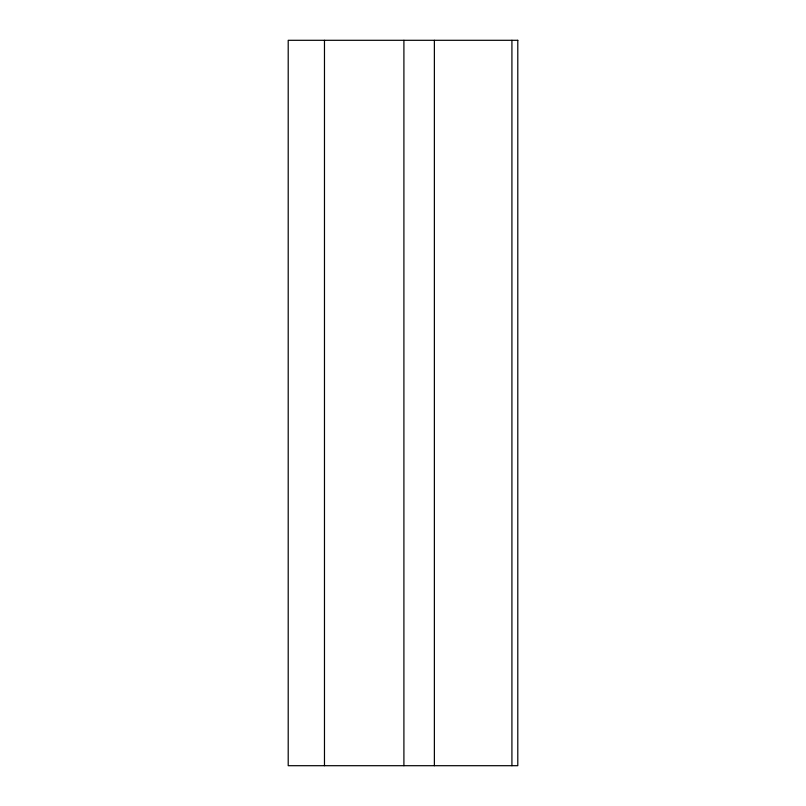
<?xml version="1.0" encoding="UTF-8"?>
<svg xmlns="http://www.w3.org/2000/svg" width="806" height="806" viewBox="0 0 806 806"><rect width="100%" height="100%" fill="white"/><g stroke="black" fill="none" stroke-linecap="round" stroke-linejoin="round"><path stroke-width="1.21" d="M511.921 40.3L511.921 765.7M434.374 40.3L434.374 765.7M403.907 40.3L403.907 765.7M324.475 40.3L324.475 765.7M517.795 40.3L288.205 40.3L288.205 765.7L517.795 765.7L517.795 40.3"/></g></svg>
